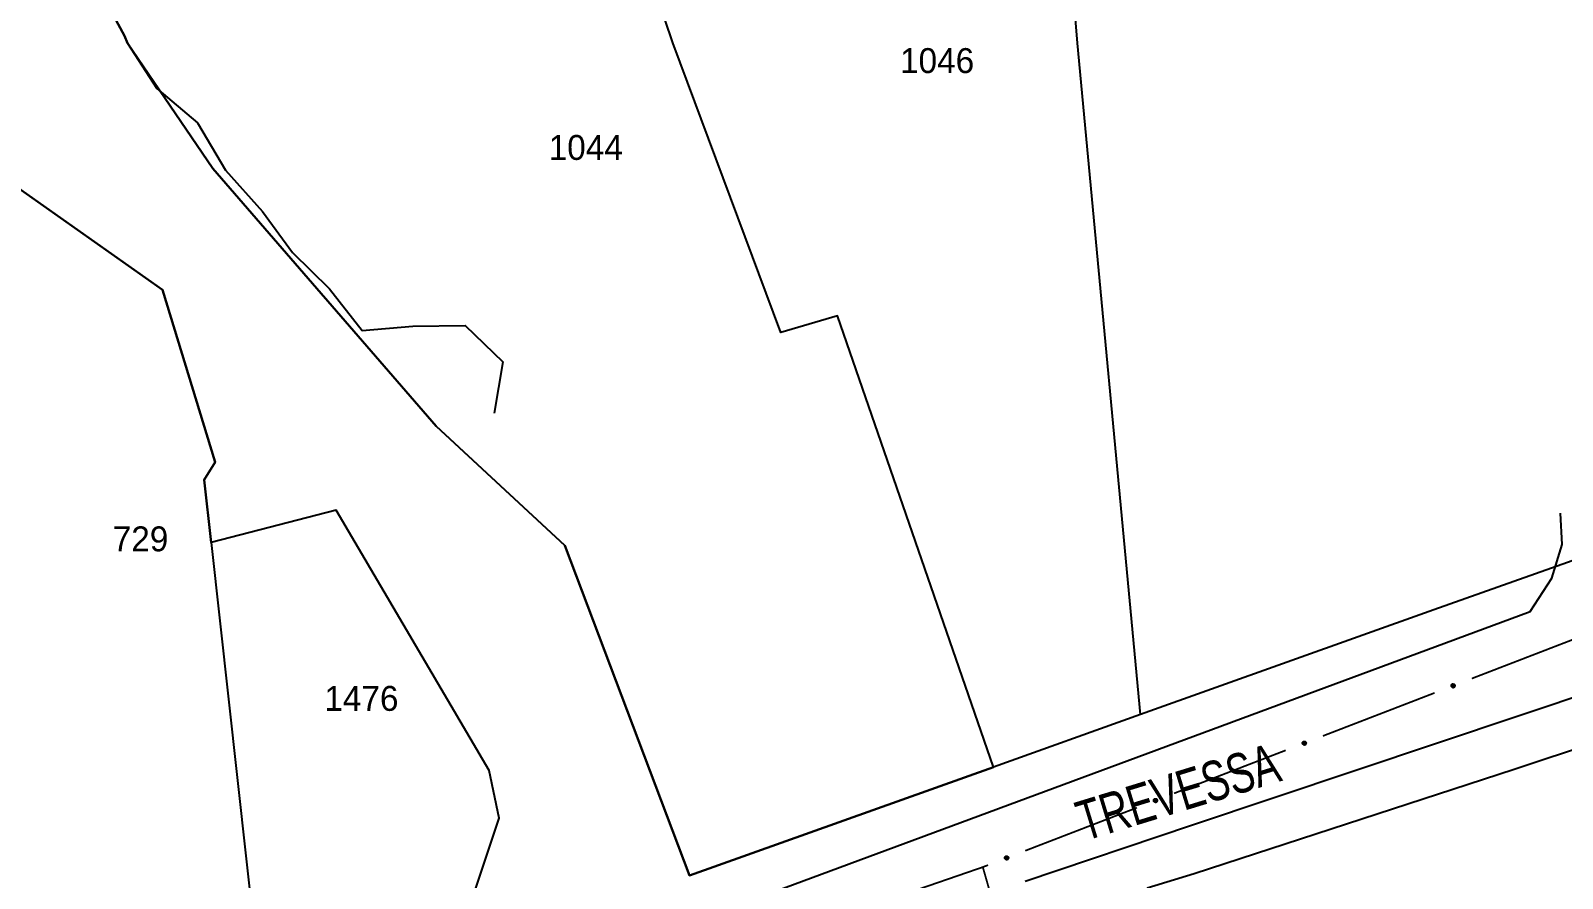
# Model space of a CAD drawing. Extents: x 201053 to 202535, y 4855063 to 4857394.
# Drawn here: x 201837.8 to 201991.5, y 4857091.1 to 4857176.1 of the extents above; entities that cross this region are included whole.
import ezdxf
from ezdxf.enums import TextEntityAlignment as Align

# ---------------------------------------------------------------- set-up
doc = ezdxf.new("R2010")
doc.units = 0
doc.header["$LTSCALE"] = 1.5
doc.header["$MEASUREMENT"] = 0
for name, color, linetype in [('CD_MALHA_LOTES', 7, 'CONTINUOUS'), ('HD-CURSO-PERENE', 170, 'CONTINUOUS'), ('RU-QUADRA', 210, 'CONTINUOUS'), ('SV-EIXO-RUA-PAV', 20, 'CONTINUOUS'), ('SV-RUA-PAVIM', 7, 'CONTINUOUS'), ('SV-TXT-RUA-PAV', 7, 'CONTINUOUS'), ('Th_NmrPort', 7, 'CONTINUOUS')]:
    doc.layers.add(name, color=color, linetype=linetype)
doc.styles.add('ARIAL', font='ARIAL.SHX')

msp = doc.modelspace()

# ---------------------------------------------------------------- linework, layer by layer
at = {"layer": 'CD_MALHA_LOTES', "linetype": 'Continuous', "flags": 128}
for points in [[(201942.84, 4857174.87), (201936, 4857257.95)], [(201882.93, 4857232.13), (201880.95, 4857230.42), (201876.89, 4857227.26), (201872.61, 4857224.34), (201867.62, 4857221.1), (201863.4, 4857218.38), (201858.74, 4857216.44), (201855.54, 4857212.46), (201851.54, 4857208.88), (201847.54, 4857204.44), (201844.22, 4857200.44), (201842.28, 4857195.72), (201842.28, 4857190.34), (201843.96, 4857184.98), (201844.88, 4857180.02), (201847.27, 4857175.61), (201847.54, 4857174.87), (201856.13, 4857162.3), (201878.5, 4857136.47), (201891.41, 4857124.48), (201903.92, 4857091.38), (201934.4, 4857102.26)], [(201934.4, 4857102.26), (201918.78, 4857147.53), (201913.08, 4857145.84), (201902.245, 4857174.91), (201882.93, 4857232.13)], [(201949.14, 4857107.52), (201942.84, 4857174.87)], [(201832.45, 4857152.44), (201832.29, 4857163.37), (201851.05, 4857150.13), (201856.34, 4857132.86), (201855.24, 4857131.09), (201855.94, 4857124.79)], [(202034.64, 4857141.07), (202034.85, 4857137.97), (201978.58, 4857118.02), (201949.14, 4857107.52)], [(201861.75, 4857071.84), (201877.85, 4857076.2), (201884.82, 4857097.13), (201883.83, 4857101.91), (201868.48, 4857128.02), (201855.94, 4857124.79)], [(201855.94, 4857124.79), (201861.2, 4857077.35), (201861.75, 4857071.84)], [(201949.83, 4857090.16), (201954.52, 4857091.6), (201986.63, 4857102.06), (202035.16, 4857118.17), (202038.94, 4857079.64), (202044.82, 4857027.87), (202045.14, 4857026.16)], [(201949.14, 4857107.52), (201934.4, 4857102.26)]]:
    msp.add_lwpolyline(points, dxfattribs=at)
at = {"layer": 'HD-CURSO-PERENE', "linetype": 'Continuous'}
for points in [[(201844.88, 4857180.02, 2.04), (201847.27, 4857175.61, 2.04), (201847.54, 4857174.87, 2.04)], [(201847.54, 4857174.87, 2.04), (201850.5, 4857170.32, 2.04), (201854.58, 4857166.88, 2.04), (201857.4, 4857162.14, 2.04), (201861.08, 4857158, 2.04), (201864.09, 4857153.88, 2.04), (201867.83, 4857150.22, 2.04), (201871.09, 4857146.06, 2.04), (201876.17, 4857146.5, 2.04), (201881.43, 4857146.54, 2.04), (201885.19, 4857142.9, 2.04), (201884.33, 4857137.77, 2.04)]]:
    msp.add_polyline3d(points, dxfattribs=at)
at = {"layer": 'RU-QUADRA', "linetype": 'Continuous', "flags": 128}
for points in [[(202034.85, 4857137.97), (201978.58, 4857118.02), (201949.14, 4857107.52), (201934.4, 4857102.26), (201903.92, 4857091.38), (201891.41, 4857124.48), (201878.5, 4857136.47), (201856.13, 4857162.3), (201847.54, 4857174.87), (201847.27, 4857175.61), (201844.88, 4857180.02)], [(201949.83, 4857090.16), (201954.52, 4857091.6), (201986.63, 4857102.06), (202035.16, 4857118.17)]]:
    msp.add_lwpolyline(points, dxfattribs=at)
at = {"layer": 'RU-QUADRA', "linetype": 'Continuous'}
msp.add_lwpolyline([(201837.51, 4857064.84), (201861.75, 4857071.84), (201877.85, 4857076.2), (201884.82, 4857097.13), (201883.83, 4857101.91), (201868.48, 4857128.02), (201855.94, 4857124.79), (201855.24, 4857131.09), (201856.34, 4857132.86), (201851.05, 4857150.13), (201832.29, 4857163.37)], dxfattribs=at)
at = {"layer": 'SV-EIXO-RUA-PAV', "const_width": 0.18}
for points in [[(201982.379754, 4857111.142019), (201993.576028, 4857115.459825)], [(201967.451388, 4857105.384944), (201978.647662, 4857109.70275)], [(201952.523023, 4857099.627869), (201963.719297, 4857103.945675)], [(201937.594658, 4857093.870795), (201948.790932, 4857098.188601)], [(201933.34, 4857092.23), (201933.862566, 4857092.431526)], [(201922.524572, 4857088.501955), (201932.924094, 4857092.086639)], [(201932.924094, 4857092.086639), (201933.34, 4857092.23)], [(201933.34, 4857092.23), (201936.615885, 4857080.685799)]]:
    msp.add_lwpolyline(points, dxfattribs=at)
at = {"layer": 'SV-EIXO-RUA-PAV'}
for points in [[(201980.340042, 4857110.473393), (201980.35923, 4857110.518381), (201980.38492, 4857110.553121), (201980.414687, 4857110.57593), (201980.446247, 4857110.589226), (201980.480066, 4857110.599192), (201980.516379, 4857110.601717), (201980.557304, 4857110.595593), (201980.602568, 4857110.576661), (201980.636426, 4857110.548005), (201980.660349, 4857110.520018), (201980.676108, 4857110.487908), (201980.685239, 4857110.454892), (201980.686615, 4857110.417085), (201980.680003, 4857110.375672), (201980.659866, 4857110.330619), (201980.634446, 4857110.296733), (201980.605075, 4857110.275427), (201980.572693, 4857110.259789), (201980.538044, 4857110.250028), (201980.502384, 4857110.247754), (201980.4607, 4857110.254486), (201980.416495, 4857110.274952), (201980.382409, 4857110.299919), (201980.360697, 4857110.328983), (201980.346018, 4857110.36121), (201980.335609, 4857110.395008), (201980.331551, 4857110.431406), (201980.340042, 4857110.473393)], [(201965.411677, 4857104.716319), (201965.430865, 4857104.761306), (201965.456555, 4857104.796047), (201965.486322, 4857104.818855), (201965.517881, 4857104.832151), (201965.551701, 4857104.842117), (201965.588014, 4857104.844643), (201965.628939, 4857104.838518), (201965.674202, 4857104.819587), (201965.708061, 4857104.79093), (201965.731984, 4857104.762943), (201965.747743, 4857104.730833), (201965.756874, 4857104.697817), (201965.75825, 4857104.66001), (201965.751638, 4857104.618598), (201965.7315, 4857104.573544), (201965.706081, 4857104.539658), (201965.676709, 4857104.518353), (201965.644328, 4857104.502714), (201965.609679, 4857104.492953), (201965.574019, 4857104.490679), (201965.532334, 4857104.497412), (201965.48813, 4857104.517877), (201965.454043, 4857104.542844), (201965.432331, 4857104.571908), (201965.417652, 4857104.604135), (201965.407244, 4857104.637934), (201965.403186, 4857104.674331), (201965.411677, 4857104.716319)], [(201950.483311, 4857098.959244), (201950.502499, 4857099.004231), (201950.52819, 4857099.038972), (201950.557957, 4857099.06178), (201950.589516, 4857099.075076), (201950.623335, 4857099.085043), (201950.659649, 4857099.087568), (201950.700574, 4857099.081443), (201950.745837, 4857099.062512), (201950.779696, 4857099.033855), (201950.803618, 4857099.005869), (201950.819378, 4857098.973758), (201950.828509, 4857098.940743), (201950.829885, 4857098.902936), (201950.823273, 4857098.861523), (201950.803135, 4857098.816469), (201950.777715, 4857098.782583), (201950.748344, 4857098.761278), (201950.715962, 4857098.745639), (201950.681314, 4857098.735878), (201950.645653, 4857098.733605), (201950.603969, 4857098.740337), (201950.559765, 4857098.760802), (201950.525678, 4857098.785769), (201950.503966, 4857098.814834), (201950.489287, 4857098.84706), (201950.478879, 4857098.880859), (201950.47482, 4857098.917257), (201950.483311, 4857098.959244)], [(201935.554946, 4857093.202169), (201935.574134, 4857093.247157), (201935.599824, 4857093.281897), (201935.629591, 4857093.304705), (201935.661151, 4857093.318002), (201935.69497, 4857093.327968), (201935.731283, 4857093.330493), (201935.772208, 4857093.324369), (201935.817472, 4857093.305437), (201935.851331, 4857093.276781), (201935.875253, 4857093.248794), (201935.891012, 4857093.216684), (201935.900143, 4857093.183668), (201935.901519, 4857093.145861), (201935.894907, 4857093.104448), (201935.87477, 4857093.059395), (201935.84935, 4857093.025509), (201935.819979, 4857093.004203), (201935.787597, 4857092.988564), (201935.752948, 4857092.978804), (201935.717288, 4857092.97653), (201935.675604, 4857092.983262), (201935.631399, 4857093.003727), (201935.597313, 4857093.028695), (201935.575601, 4857093.057759), (201935.560922, 4857093.089986), (201935.550513, 4857093.123784), (201935.546455, 4857093.160182), (201935.554946, 4857093.202169)]]:
    msp.add_lwpolyline(points, close=True, dxfattribs=at)
for points in [[(201980.331551, 4857110.431406), (201980.602568, 4857110.576661)], [(201980.335609, 4857110.395008), (201980.636426, 4857110.548005)], [(201980.337228, 4857110.451024), (201980.577325, 4857110.583104)], [(201980.338044, 4857110.414777), (201980.615062, 4857110.561095)], [(201980.340042, 4857110.473393), (201980.557304, 4857110.595593)], [(201980.343953, 4857110.380494), (201980.643105, 4857110.533885)], [(201980.346018, 4857110.36121), (201980.660349, 4857110.520018)], [(201980.351489, 4857110.497474), (201980.530093, 4857110.595601)], [(201980.355936, 4857110.345629), (201980.667528, 4857110.500892)], [(201980.35923, 4857110.518381), (201980.516379, 4857110.601717)], [(201980.360697, 4857110.328983), (201980.676108, 4857110.487908)], [(201980.373789, 4857110.538248), (201980.490318, 4857110.596349)], [(201980.375067, 4857110.314982), (201980.678038, 4857110.469846)], [(201980.382409, 4857110.299919), (201980.685239, 4857110.454892)], [(201980.38492, 4857110.553121), (201980.480066, 4857110.599192)], [(201980.401837, 4857110.287281), (201980.681892, 4857110.433308)], [(201980.416495, 4857110.274952), (201980.686615, 4857110.417085)], [(201980.44163, 4857110.267528), (201980.680653, 4857110.394806)], [(201980.4607, 4857110.254486), (201980.680003, 4857110.375672)], [(201980.485824, 4857110.255322), (201980.662863, 4857110.349921)], [(201980.502384, 4857110.247754), (201980.659866, 4857110.330619)], [(201980.524035, 4857110.251045), (201980.641346, 4857110.310911)], [(201980.538044, 4857110.250028), (201980.634446, 4857110.296733)], [(201965.403186, 4857104.674331), (201965.674202, 4857104.819587)], [(201965.407244, 4857104.637934), (201965.708061, 4857104.79093)], [(201965.408863, 4857104.69395), (201965.648959, 4857104.826029)], [(201965.409679, 4857104.657703), (201965.686696, 4857104.80402)], [(201965.411677, 4857104.716319), (201965.628939, 4857104.838518)], [(201965.415588, 4857104.623419), (201965.714739, 4857104.776811)], [(201965.417652, 4857104.604135), (201965.731984, 4857104.762943)], [(201965.423124, 4857104.740399), (201965.601728, 4857104.838526)], [(201965.427571, 4857104.588554), (201965.739163, 4857104.743818)], [(201965.430865, 4857104.761306), (201965.588014, 4857104.844643)], [(201965.432331, 4857104.571908), (201965.747743, 4857104.730833)], [(201965.445424, 4857104.781173), (201965.561953, 4857104.839274)], [(201965.446702, 4857104.557907), (201965.749673, 4857104.712771)], [(201965.454043, 4857104.542844), (201965.756874, 4857104.697817)], [(201965.456555, 4857104.796047), (201965.551701, 4857104.842117)], [(201965.473472, 4857104.530207), (201965.753527, 4857104.676233)], [(201965.48813, 4857104.517877), (201965.75825, 4857104.66001)], [(201965.513264, 4857104.510453), (201965.752288, 4857104.637731)], [(201965.532334, 4857104.497412), (201965.751638, 4857104.618598)], [(201965.557459, 4857104.498247), (201965.734498, 4857104.592846)], [(201965.574019, 4857104.490679), (201965.7315, 4857104.573544)], [(201965.595669, 4857104.493971), (201965.71298, 4857104.553836)], [(201965.609679, 4857104.492953), (201965.706081, 4857104.539658)], [(201950.47482, 4857098.917257), (201950.745837, 4857099.062512)], [(201950.478879, 4857098.880859), (201950.779696, 4857099.033855)], [(201950.480497, 4857098.936875), (201950.720594, 4857099.068954)], [(201950.481314, 4857098.900628), (201950.758331, 4857099.046946)], [(201950.483311, 4857098.959244), (201950.700574, 4857099.081443)], [(201950.487222, 4857098.866345), (201950.786374, 4857099.019736)], [(201950.489287, 4857098.84706), (201950.803618, 4857099.005869)], [(201950.494759, 4857098.983324), (201950.673363, 4857099.081452)], [(201950.499206, 4857098.831479), (201950.810797, 4857098.986743)], [(201950.502499, 4857099.004231), (201950.659649, 4857099.087568)], [(201950.503966, 4857098.814834), (201950.819378, 4857098.973758)], [(201950.517059, 4857099.024098), (201950.633587, 4857099.0822)], [(201950.518337, 4857098.800833), (201950.821308, 4857098.955697)], [(201950.525678, 4857098.785769), (201950.828509, 4857098.940743)], [(201950.52819, 4857099.038972), (201950.623335, 4857099.085043)], [(201950.545107, 4857098.773132), (201950.825161, 4857098.919159)], [(201950.559765, 4857098.760802), (201950.829885, 4857098.902936)], [(201950.584899, 4857098.753378), (201950.823922, 4857098.880656)], [(201950.603969, 4857098.740337), (201950.823273, 4857098.861523)], [(201950.629093, 4857098.741172), (201950.806133, 4857098.835772)], [(201950.645653, 4857098.733605), (201950.803135, 4857098.816469)], [(201950.667304, 4857098.736896), (201950.784615, 4857098.796761)], [(201950.681314, 4857098.735878), (201950.777715, 4857098.782583)], [(201935.546455, 4857093.160182), (201935.817472, 4857093.305437)], [(201935.550513, 4857093.123784), (201935.851331, 4857093.276781)], [(201935.552132, 4857093.1798), (201935.792229, 4857093.31188)], [(201935.552948, 4857093.143553), (201935.829966, 4857093.289871)], [(201935.554946, 4857093.202169), (201935.772208, 4857093.324369)], [(201935.558857, 4857093.10927), (201935.858009, 4857093.262661)], [(201935.560922, 4857093.089986), (201935.875253, 4857093.248794)], [(201935.566394, 4857093.226249), (201935.744997, 4857093.324377)], [(201935.57084, 4857093.074405), (201935.882432, 4857093.229668)], [(201935.574134, 4857093.247157), (201935.731283, 4857093.330493)], [(201935.575601, 4857093.057759), (201935.891012, 4857093.216684)], [(201935.588693, 4857093.267024), (201935.705222, 4857093.325125)], [(201935.589972, 4857093.043758), (201935.892942, 4857093.198622)], [(201935.597313, 4857093.028695), (201935.900143, 4857093.183668)], [(201935.599824, 4857093.281897), (201935.69497, 4857093.327968)], [(201935.616741, 4857093.016057), (201935.896796, 4857093.162084)], [(201935.631399, 4857093.003727), (201935.901519, 4857093.145861)], [(201935.656534, 4857092.996304), (201935.895557, 4857093.123582)], [(201935.675604, 4857092.983262), (201935.894907, 4857093.104448)], [(201935.700728, 4857092.984098), (201935.877767, 4857093.078697)], [(201935.717288, 4857092.97653), (201935.87477, 4857093.059395)], [(201935.738939, 4857092.979821), (201935.85625, 4857093.039687)], [(201935.752948, 4857092.978804), (201935.84935, 4857093.025509)]]:
    msp.add_lwpolyline(points, dxfattribs=at)
at = {"layer": 'SV-RUA-PAVIM', "linetype": 'Continuous'}
for points in [[(201903.24, 4857084.52, 2.72), (201904.96, 4857087.02, 2.72), (201988.24, 4857117.86, 4.62), (201990.42, 4857121.2, 5.1), (201991.45, 4857124.6, 5.12), (201991.27, 4857127.72, 5.1)], [(201937.57, 4857090.82, 3.51), (201954.28, 4857096.43, 3.83), (202011.7, 4857115.66, 5.46), (202034.84, 4857123.82, 6.4), (202037.16, 4857122.55, 6.42), (202039.11, 4857118.43, 6.43), (202039.92, 4857106.8, 5.82), (202041.78, 4857091.66, 6.49), (202041.97, 4857089.95, 6.49), (202043.81, 4857067.03, 5.64), (202046.17, 4857044.92, 4.73), (202048.19, 4857028.78, 3.8), (202049.6, 4857017.28, 3.8), (202051.76, 4856998.72, 3.49), (202055.69, 4856960.38, 3.31), (202056.79, 4856928.65, 3.18)]]:
    msp.add_polyline3d(points, dxfattribs=at)

# ---------------------------------------------------------------- texts
at = {"layer": 'SV-TXT-RUA-PAV', "style": 'ARIAL', "width": 0.7}
msp.add_text('TREVESSA', height=4, rotation=17, dxfattribs=at).set_placement((201943.521714, 4857094.817014))
at = {"layer": 'Th_NmrPort', "color": 1}
for s, p in [('1046', (201925.034705, 4857173.124535)), ('1044', (201889.796569, 4857164.413985)), ('729', (201846.0752, 4857125.152281)), ('1476', (201867.2952, 4857109.152281))]:
    msp.add_text(s, height=2.5, dxfattribs=at).set_placement(p, align=Align.MIDDLE_LEFT)

doc.saveas('drawing.dxf')
